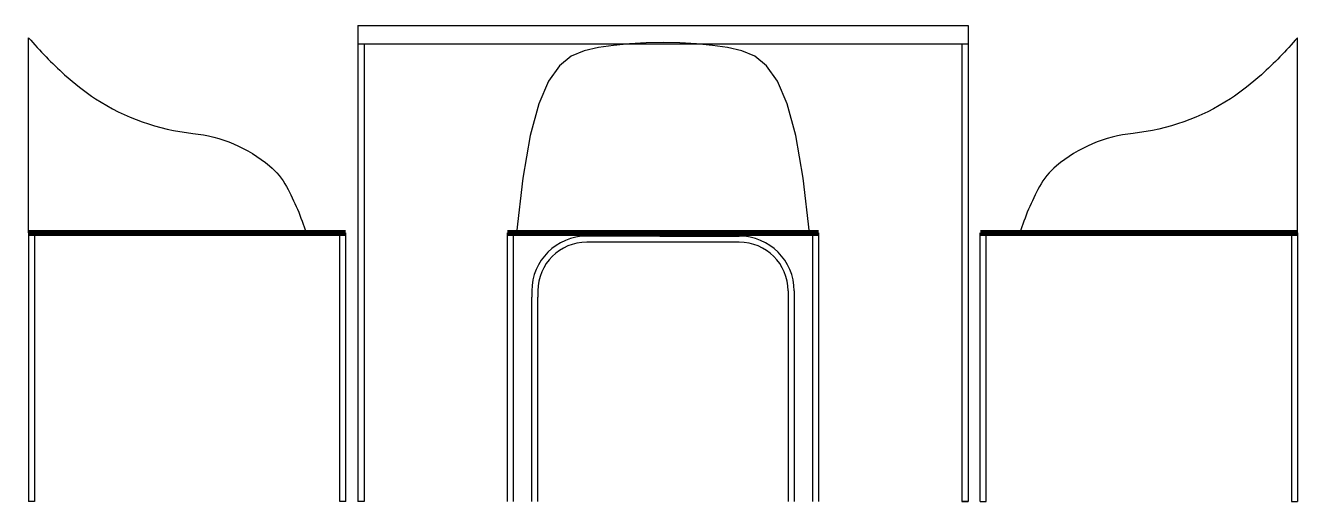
# Model space of a CAD drawing. Extents: x -104 to 104, y 0 to 78.
import ezdxf

# ---------------------------------------------------------------- set-up
doc = ezdxf.new("R2010")
doc.units = 0
doc.header["$LTSCALE"] = 25
doc.header["$MEASUREMENT"] = 0
doc.layers.get('0').update_dxf_attribs({"linetype": 'CONTINUOUS'})

msp = doc.modelspace()

# ---------------------------------------------------------------- linework, layer by layer
at = {"color": 0, "linetype": 'ByBlock'}
for p, q in [((-50, 78), (-50, 75)), ((-50, 78), (50, 78)), ((50, 78), (50, 75)), ((-104, 44), (-104, 76)), ((104, 44), (104, 76)), ((-50, 75), (-50, 0)), ((-50, 75), (50, 75)), ((-49, 75), (-49, 0)), ((49, 75), (49, 0)), ((50, 75), (50, 0)), ((-104, 44), (-104, 0)), ((-103, 44), (-103, 0)), ((-53, 0), (-53, 44)), ((-52, 0), (-52, 44)), ((-25.5, 0), (-25.5, 44)), ((-24.5, 0), (-24.5, 44)), ((24.5, 44), (24.5, 0)), ((25.5, 44), (25.5, 0)), ((52, 0), (52, 44)), ((53, 0), (53, 44)), ((103, 44), (103, 0)), ((104, 44), (104, 0)), ((12.5, 43.5), (-12.5, 43.5)), ((12.5, 42.5), (-12.5, 42.5)), ((-0.5, 43.5), (12.5, 43.5)), ((-21.5, 34.5), (-21.5, 33.5)), ((-21.5, 0), (-21.5, 33.5)), ((-20.5, 34.5), (-20.5, 33.5)), ((-20.5, 0), (-20.5, 33.5)), ((20.5, 34.5), (20.5, 33.5)), ((20.5, 33.5), (20.5, 0)), ((21.5, 34.5), (21.5, 0)), ((-103, 0), (-104, 0)), ((-52, 0), (-53, 0)), ((-49, 0), (-50, 0)), ((50, 0), (49, 0)), ((49, 0), (50, 0)), ((52, 0), (53, 0)), ((103, 0), (104, 0))]:
    msp.add_line(p, q, dxfattribs=at)
for points in [[(-104, 76, 0.030082), (-98.09, 69.94, 0.039611), (-93, 66, 0.119181), (-77.06, 60.32, -0.148992), (-64.5, 55, -0.093992), (-61.71, 51.6, -0.049871), (-58.5, 44)], [(104, 76, -0.030082), (98.09, 69.94, -0.039611), (93, 66, -0.119181), (77.06, 60.32, 0.148992), (64.5, 55, 0.093992), (61.71, 51.6, 0.049871), (58.5, 44)]]:
    msp.add_lwpolyline(points, format="xyb", dxfattribs=at)
msp.add_lwpolyline([(24, 44), (22.97, 53.01), (21.75, 59.98), (20.35, 65.18), (18.76, 68.89), (16.99, 71.39), (15.04, 72.95), (12.9, 73.85), (10.58, 74.38), (8.09, 74.74), (5.47, 75.01), (2.76, 75.17), (0, 75.22), (-2.76, 75.17), (-5.47, 75.01), (-8.09, 74.74), (-10.58, 74.38), (-12.9, 73.85), (-15.04, 72.95), (-16.99, 71.39), (-18.76, 68.89), (-20.35, 65.18), (-21.75, 59.98), (-22.97, 53.01), (-24, 44)], dxfattribs=at)
at = {"color": 0, "linetype": 'ByBlock', "const_width": 1}
for points in [[(-52, 44), (-104, 44)], [(-25.5, 44), (25.5, 44)], [(52, 44), (104, 44)]]:
    msp.add_lwpolyline(points, dxfattribs=at)
at = {"color": 0, "linetype": 'ByBlock'}
for centre, radius, start, end in [((-12.5, 34.5), 9, 90, 180), ((-12.5, 34.5), 8, 90, 180), ((12.5, 34.5), 9, 0, 90), ((12.5, 34.5), 8, 0, 90)]:
    msp.add_arc(centre, radius, start, end, dxfattribs=at)

doc.saveas('drawing.dxf')
